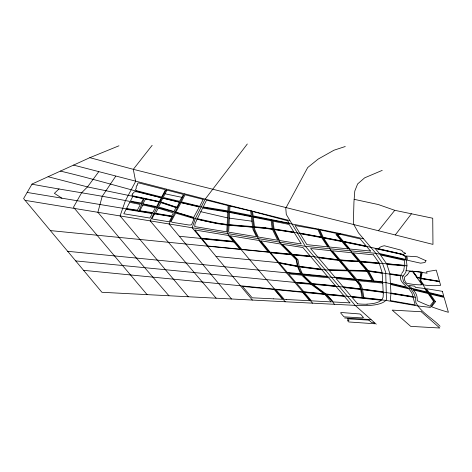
<?xml version="1.0" encoding="UTF-8"?>
<svg xmlns="http://www.w3.org/2000/svg" width="472" height="472" viewBox="0 0 472 472"><rect width="100%" height="100%" fill="white"/><g stroke="black" fill="none" stroke-linecap="round" stroke-linejoin="round"><path stroke-width="0.71" d="M73.561 165.1L229.044 205.296L227.587 233.569L285.224 301.761M401.353 274.037L400.982 275.3L389.896 273.736L386.91 264.385L404.598 265.942L404.274 266.822M139.016 210.966L144.119 198.535M166.333 189.337L150.125 220.843L216.129 298.192M184.381 193.98L169.041 223.952L231.481 298.982M115.728 176.198L102.194 196.393L97.881 212.276L136.461 258.131L168.952 295.755M98.736 171.725L87.639 186.759L81.591 192.812L73.473 207.237L147.093 294.628M247.304 143.995L205.066 199.302L195.349 218.506L192.157 227.746L252.372 300.062M395.271 234.956L411.436 213.792M152.155 145.329L133.316 169.33L135.606 181.431L125.434 200.641L120.059 215.905L188.251 296.752M378.456 230.743L394.763 210.311L432.736 218.235L432.966 244.396L133.316 169.33L89.851 157.672L32.066 184.021L23.6 198.553L101.928 292.292L357.794 305.508A51.625 15.181 12 0 0 386.438 299.537L385.724 272.433L382.485 263.276L375.281 252.644L358.513 232.897L353.345 223.746L353.947 202.045L354.791 191.048L357.64 183.932L364.679 177.82L382.231 170.368M401.819 273.3L403.719 270.539L404.185 267.459M59.024 188.888L54.392 193.343L61.915 198.199M89.851 157.672L118.962 145.795M340.377 233.599L337.091 234.808L367.676 270.952L373.618 281.459M345.262 146.515L333.993 150.208L318.163 159.088L307.697 167.548L285.772 208.199L286.292 214.459L305.219 246.065L355.121 305.366L376.219 324.181M367.015 304.151C371.93 303.744 377.382 303.425 381.411 300.239L351.9 297.142L357.599 303.85M406.097 270.651L421.62 272.019L419.968 280.539L434.423 301.537L430.387 307.402L417.531 305.909L385.801 300.387L347.481 296.292L83.573 270.332M344.625 317.998L371.033 319.562M406.947 265.872C376.06 262.243 344.902 261.647 314.187 256.727L50.374 230.596M67.679 251.305L385.99 282.628L443.833 296.723M75.703 260.91L294.746 282.398C335.043 285.737 375.311 290.138 415.13 297.289M179.289 236.265L234.49 241.776M216.005 256.39L277.955 262.609L298.245 266.444L325.332 269.966L367.676 270.952L403.159 275.996M229.374 218.147L251.924 221.191M25.104 200.352L305.467 246.355L375.747 253.328L406.303 260.09L407.012 265.535L405.802 272.303L402.421 277.023L403.672 282.067C410.015 287.165 416.286 293.608 415.791 302.387C420.971 312.653 432.446 318.051 440.069 326.317M27.158 192.44L172.817 216.565M439.491 281.483L417.366 277.813L412.481 271.011M31.972 184.18C86.641 194.488 142.514 200.506 195.42 218.53C218.56 225.309 242.655 225.84 266.456 228.271C311.337 234.301 355.652 243.924 399.837 253.688A7.357 2.165 12 0 1 406.203 257.092L406.303 260.09M165.041 193.809L181.897 197.355M354.153 199.332L378.337 204.553L394.763 210.311M363.523 238.797C318.812 228.259 273.435 221.026 228.483 211.615C171.318 203.391 116.484 184.328 60.41 171.094M200.818 211.698L227.504 217.875M229.044 205.296L289.743 220.572M407.289 287.236L390.397 283.153L389.925 274.32L400.74 275.849C399.182 280.049 403.112 283.69 406.032 286.109M48.085 176.717L87.491 186.906L159.908 201.91L177.325 207.768M334.377 304.298C323.627 287.802 298.204 281.996 296.929 259.7L279.566 242.101L273.241 229.185L271.984 220.235M312.547 303.171L286.728 273.04L258.272 238.679L254.001 230L251.6 210.671M318.553 228.991L322.482 237.575L329.857 248.779L360.301 285.07L363.257 297.979M383.258 293.478L383.199 292.386L362.549 289.719L363.888 297.732L381.931 299.708L383.122 297.242L383.27 293.643M367.104 304.204A34.397 10.113 12 0 1 357.569 303.821M227.138 225.085L226.796 231.858L194.783 226.613L194.724 226.182L195.013 223.757L197.101 219.209L217.155 223.628L227.138 225.085M227.793 212.129L227.168 224.507L217.09 223.044L197.355 218.689L202.624 208.058L227.793 212.129M228.123 205.633L227.852 210.895L203.196 206.907L206.553 200.134L228.123 205.633M229.008 225.303L228.66 232.165L256.449 236.72L253.01 229.504L252.691 227.174L229.008 225.303M229.657 212.459L229.038 224.696L252.579 226.554L251.387 216.76L229.657 212.459M229.982 206.087L229.722 211.232L251.234 215.498L250.685 210.966L229.982 206.087M390.958 293.572L390.273 300.581L415.177 304.942L413.094 297.212L390.958 293.572M420.882 272.309L419.986 277.902L417.413 277.477L413.26 271.648L414.758 271.435L420.882 272.309M421.154 278.622L420.817 280.71L423.821 284.929A20.207 5.941 12 0 0 430.606 285.607A33.536 9.859 12 0 0 440.63 285.318L439.579 281.66L421.154 278.622M422.139 272.486L421.213 278.25L439.462 281.259L436.252 270.108L426.511 271.724L427.113 273.194L422.139 272.486M193.88 219.12L191.638 224.672A4.755 1.398 12 0 1 188.452 224.938L172.374 222.324L171.029 221.628L175.537 213.432L177.053 213.533L192.305 218.04A2.378 0.702 12 0 1 193.88 219.12M181.065 202.641L175.885 212.152L193.662 217.421L199.284 207.049L181.065 202.641M203.19 199.402L199.691 206.37L181.342 201.833L185.065 194.771L203.19 199.402M166.704 190.558L163.395 197.03A1.587 0.466 12 0 0 164.669 197.815L179.531 201.308L183.319 194.806A2.242 0.661 12 0 0 182.31 194.08L168.498 190.505A1.587 0.466 12 0 0 166.704 190.558M132.502 193.998L131.924 195.113A1.587 0.466 12 0 0 133.352 195.933L157.86 201.208A1.587 0.466 12 0 0 159.507 201.119L161.082 198.128A1.587 0.466 12 0 0 159.807 197.343L137.682 192.01A3.168 0.932 12 0 0 134.083 192.116L132.502 193.998M137.092 185.16L136.142 186.989L136.302 188.18L135.582 189.567A3.168 0.932 12 0 0 138.137 191.13L160.073 196.682A1.587 0.466 12 0 0 161.872 196.635L165.288 190.145A1.587 0.466 12 0 0 164.055 189.372L139.629 183.142A1.587 0.466 12 0 0 137.771 183.225A81.019 23.824 12 0 1 137.092 185.16M126.124 209.291L123.794 213.786L149.889 218.064L152.061 213.946L151.034 213.373L126.124 209.291M129.517 202.748L126.655 208.27L126.915 208.659L137.399 210.123L140.184 204.836L138.827 204.152L130.52 202.488L129.517 202.748M132.644 196.73L130.614 200.641L131.499 201.349L141.157 202.984L143.24 199.036L142.237 198.464L132.874 196.446L132.644 196.73M145.287 199.42L143.252 203.285A1.9 0.56 12 0 0 145.051 204.287L155.241 206.335A1.587 0.466 12 0 0 156.816 206.229L158.828 202.405A1.587 0.466 12 0 0 157.406 201.585L146.934 199.332A1.587 0.466 12 0 0 145.287 199.42M142.739 205.243L140.025 210.388L141.205 210.996L152.757 212.624L155.317 207.763L144.149 205.226L142.739 205.243M154.379 214.14L152.072 218.518A1.268 0.372 12 0 0 153.424 219.214L168.233 221.645A1.268 0.372 12 0 0 169.348 221.533L171.631 217.197A1.587 0.466 12 0 0 169.944 216.323L155.766 214.005A1.587 0.466 12 0 0 154.379 214.14M162.604 198.523L160.982 201.603A1.587 0.466 12 0 0 161.867 202.276L174.953 206.671A1.587 0.466 12 0 0 177.142 206.73L179.319 202.606A1.587 0.466 12 0 0 178.038 201.821L164.403 198.47A1.587 0.466 12 0 0 162.604 198.523M158.061 208.465L155.689 212.966L156.716 213.539L170.893 215.857L171.867 215.763L173.383 212.884L159.253 208.488L158.061 208.465M176.044 207.621L173.938 211.509L158.503 206.895L160.987 202.659L176.044 207.621M425.998 260.739L424.977 262.515L420.558 263.175L407.354 260.214L407.106 257.181A8.88 2.608 12 0 0 406.144 256.03L417.207 256.78L425.998 260.739M433.573 301.337L429.874 306.127A81.036 23.83 12 0 1 417.401 300.77L417.065 297.266A85.349 25.099 12 0 0 413.437 289.985L428.157 293.549L433.573 301.337M435.485 301.691L431.561 306.765A81.036 23.83 12 0 0 448.4 312.305L444.111 297.413L430.157 294.032L435.485 301.691M407.07 274.934L404.675 276.958A49.466 14.543 12 0 0 406.404 283.135A19.594 5.758 12 0 0 415.785 284.634A50.215 14.762 12 0 0 421.307 284.893L420.971 284.415L421.909 284.598L412.752 271.742L409.36 271.589A82.128 24.149 12 0 1 407.07 274.934M363.245 317.302L362.443 317.945L344.501 316.877L343.84 316.694L340.554 312.824L341.339 312.505L359.581 313.957L360.726 314.346L363.245 317.302M405.442 253.287L403.123 254.443L378.632 248.714A27.925 8.213 12 0 1 384.338 245.741L401.955 250.396L402.398 251.635L405.442 253.287M338.005 233.776L335.964 234.519L341.38 240.903L323.267 237.41L319.78 229.846L338.005 233.776M339.999 234.236L337.976 234.973L343.356 241.31L366.225 246.03L360.142 238.879L339.999 234.236M347.203 270.167L328.659 269.783L318.34 257.641L338.99 260.497L347.203 270.167M366.579 270.556L348.861 270.196L340.766 260.674L359.009 261.653L366.579 270.556M347.77 270.834L329.226 270.456L334.896 277.129L354.773 279.076L347.77 270.834M366.974 271.223L349.428 270.863L356.555 279.253L372.26 280.793L366.974 271.223M273.542 298.841L252.184 297.803L242.484 286.404L274.267 289.525L282.569 299.295L273.542 298.841M286.174 299.478L284.274 299.384L276.049 289.696L302.564 292.298L309.738 300.747L286.174 299.478M358.449 260.992L340.212 260.013L332.388 250.803L351.38 252.667L358.449 260.992M331.143 301.909L311.449 300.841L304.34 292.475L324.954 294.498L331.143 301.909M349.917 302.882L333.291 301.95L326.937 294.711L344.389 296.369L349.917 302.882M421.231 311.744L392.185 310.11L410.728 326.37L439.774 328.005L421.231 311.744M368.957 320.122L347.351 318.842L348.997 320.618L347.38 320.476L348.749 321.957L374.721 323.768L373.818 322.801L371.623 322.606L368.957 320.122M310.417 283.507L295.696 282.297L288.539 273.872L301.679 275.164L310.417 283.507M324.83 284.699L312.169 283.654L303.466 275.335L328.677 277.813L335.604 285.961L324.83 284.699M325.373 285.353L312.989 284.327L326.016 294.003L343.923 295.761L336.158 286.616L325.373 285.353M310.977 284.286L296.516 283.094L303.891 291.802L324.111 293.849L310.977 284.286M404.805 265.358L386.597 263.754L380.456 254.986L404.451 260.373L404.805 265.358M265.482 227.817L254.449 226.725L253.257 217.138L271.123 220.778L272.232 228.778L265.482 227.817M265.907 228.454L254.532 227.333L254.868 229.811L258.32 237.027L277.672 240.195L272.427 229.386L265.907 228.454M327.757 246.862L306.888 244.643L300.08 233.675L321.686 237.687L327.757 246.862M348.147 248.862L329.539 247.039L323.586 238.041L341.97 241.593L348.147 248.862M370.502 251.057L349.929 249.039L343.946 242L366.815 246.72L370.502 251.057M330.606 250.632L310.582 248.514L317.78 256.98L338.43 259.842L330.606 250.632M373.429 254.833L353.156 252.844L360.201 261.134L379.193 263.057L373.429 254.833M233.351 241.351L201.491 238.218L194.924 229.982L228.342 235.457L233.351 241.351M233.905 242.006L202.045 238.867L208.14 246.036L239.977 249.157L233.905 242.006M268.273 251.936L241.758 249.334L230.236 235.77L258.91 240.466L268.273 251.936M290.663 254.131L270.055 252.113L260.81 240.808L280.527 244.006L290.663 254.131M310.187 256.048L292.445 254.308L282.451 244.319L302.941 247.517L310.187 256.048M291.324 254.797L270.603 252.762L278.899 262.52L297.336 265.978L296.115 259.582L291.324 254.797M310.741 256.697L293.112 254.968L297.962 259.818L299.195 266.273L321.367 269.205L310.741 256.697M300.623 273.76L287.336 272.462L279.471 263.199L297.519 266.586L300.623 273.76M327.474 276.397L302.422 273.937L299.378 266.881L321.922 269.86L327.474 276.397M382.639 281.813L374.048 280.97L368.732 271.335L382.178 273.229L382.639 281.813M355.976 280.492L336.093 278.539L343.156 286.852L360.602 288.899L359.281 284.917L355.976 280.492M382.709 283.117L357.758 280.669L361.086 285.112L362.449 289.118L383.17 291.802L382.709 283.117M362.048 297.543L351.345 296.487L343.71 287.507L360.702 289.501L362.048 297.543M379.358 263.671L360.755 261.783L368.325 270.698L382.149 272.645L379.358 263.671M424.623 288.475L415.384 287.395L414.799 286.174L408.652 285.418L411.944 288.368L427.107 292.044L424.623 288.475M281.719 230.666L274.256 229.622L279.536 240.496L290.976 242.372A153.241 45.058 12 0 0 301.254 243.9L294.28 232.667L281.719 230.666M293.885 232.029L274.079 229.02L272.993 221.156L289.177 224.448L293.885 232.029M442.358 291.318L426.44 288.693L429.107 292.528L443.727 296.068L442.358 291.318M413.035 296.628L390.922 292.994L390.468 284.421L408.953 288.899L411.867 292.888L413.035 296.628M317.91 229.522L295.029 225.545L299.679 233.026L321.385 237.062L317.91 229.522M289.177 223.215L253.104 215.869L252.567 211.456L287.666 220.784L289.177 223.215M399.082 253.824L375.134 248.508L379.376 253.499L405.448 259.352L405.289 257.063A6.974 2.053 12 0 0 399.082 253.824"/></g></svg>
